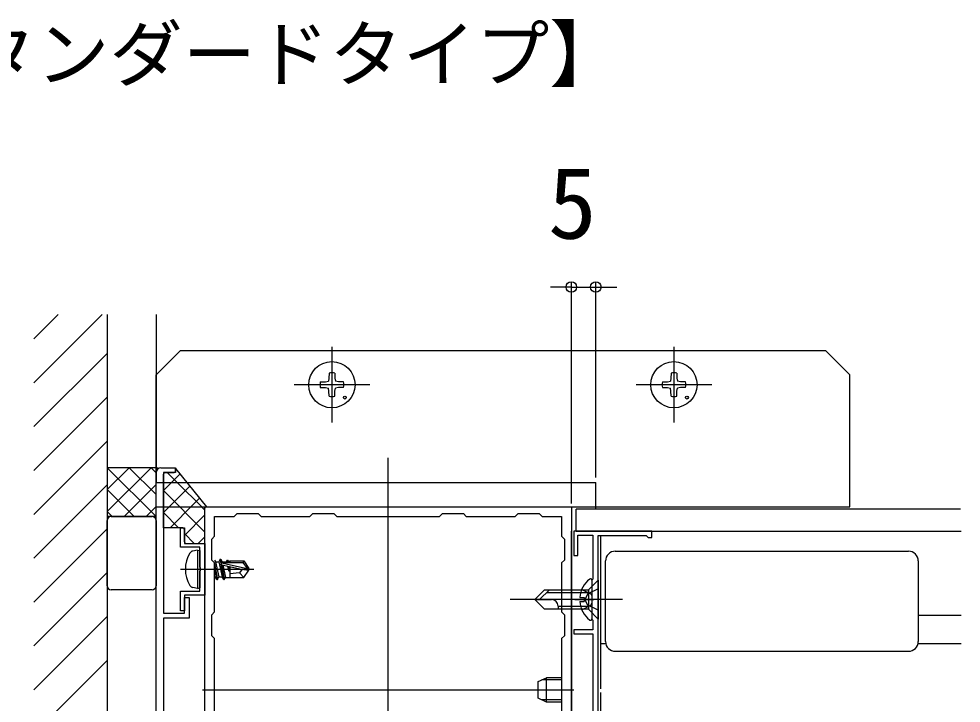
# Model space of a CAD drawing. Units: millimetres, scale not verified. Extents: x -875 to 875, y -1304 to 1297.
# Drawn here: x -763.1 to -570.2, y -966.9 to -826.8 of the extents above; entities that cross this region are included whole.
import ezdxf
from ezdxf.enums import TextEntityAlignment as Align

# ---------------------------------------------------------------- set-up
doc = ezdxf.new("R2010")
doc.units = ezdxf.units.MM
doc.header["$LTSCALE"] = 8
for name, color, linetype in [('0-2_USER1', 3, 'Continuous'), ('0-3_YKK_11', 7, 'Continuous'), ('0-4_YKK_12', 2, 'Continuous'), ('0-5_YKK_13', 4, 'Continuous'), ('0-7_YKK_D', 6, 'Continuous'), ('0-9_YSS_K', 3, 'Continuous')]:
    doc.layers.add(name, color=color, linetype=linetype)
doc.styles.add('ＭＳ ゴシック', font='')
doc.styles.get('ＭＳ ゴシック').set_extended_font_data('MS Gothic')

msp = doc.modelspace()

# ---------------------------------------------------------------- linework, layer by layer
at = {"layer": '0-3_YKK_11'}
msp.add_line((-735, -1067.8), (-735, -919.7), dxfattribs=at)
for points in [[(-734, -918.7), (-731, -918.7), (-731, -919.7), (-733.5, -919.7), (-733.5, -948.5), (-729.2, -948.5), (-729.2, -945.3), (-728.2, -945.3), (-728.2, -949.5), (-733.5, -949.5), (-733.5, -1001.7), (-726, -1001.7), (-726, -998.7), (-725, -998.7), (-725, -1001.7), (-709.15, -1001.7)], [(-723, -974.7), (-723, -953.7), (-723.6, -953.1), (-723.6, -948.8), (-723, -948.2), (-723, -938.2), (-723.6, -937.6), (-723.6, -933.3), (-723, -932.7), (-723, -928.7), (-719, -928.7), (-718.4, -928.1), (-714.1, -928.1), (-713.5, -928.7), (-703.5, -928.7), (-702.9, -928.1), (-698.6, -928.1), (-698, -928.7)], [(-698, -928.7), (-677, -928.7), (-676.4, -928.1), (-672.1, -928.1), (-671.5, -928.7), (-661.5, -928.7), (-660.9, -928.1), (-656.6, -928.1), (-656, -928.7), (-652, -928.7), (-652, -932.7), (-651.4, -933.3), (-651.4, -937.6), (-652, -938.2), (-652, -948.2), (-651.4, -948.8), (-651.4, -953.1), (-652, -953.7), (-652, -974.7)], [(-644.5, -982.7), (-644.5, -932.6), (-634.7, -932.6), (-634.5, -932.8), (-634.3, -933), (-633.5, -933), (-633.5, -931.7), (-649.5, -931.7), (-649.5, -936.7), (-648.7, -936.7), (-648.7, -932.5), (-645.6, -932.5), (-645.6, -941.5), (-645.8, -941.7), (-645.8, -949.7), (-645.6, -949.9), (-645.6, -951.9), (-649.5, -951.9), (-649.5, -952.7), (-645.6, -952.7), (-645.6, -983.5)]]:
    msp.add_lwpolyline(points, dxfattribs=at)
for points in [[(-725, -926.7), (-650, -926.7), (-650, -1001.7), (-725, -1001.7)], [(-725, -934.2), (-725, -944.8), (-729.2, -944.8), (-729.2, -948), (-730, -948), (-730, -944), (-726, -944), (-726, -939.958), (-725.88, -939.775), (-725.88, -939.225), (-726, -939.042), (-726, -935), (-730, -935), (-730, -931), (-729.2, -931), (-729.2, -934.2)]]:
    msp.add_lwpolyline(points, close=True, dxfattribs=at)
msp.add_arc((-734, -919.7), 1, 90.00001, 179.99999, dxfattribs=at)
at = {"layer": '0-4_YKK_12'}
for p, q in [((-735, -887.325), (-735, -921.7)), ((-699, -893.965), (-699, -909.435)), ((-629, -893.965), (-629, -909.435)), ((-691.265, -901.7), (-706.735, -901.7)), ((-621.265, -901.7), (-636.735, -901.7)), ((-687.5, -1011.7), (-687.5, -916.7)), ((-735, -921.7), (-645, -921.7)), ((-645, -927.2), (-645, -921.7)), ((-649, -931.7), (-649, -927.2)), ((-570.381, -927.2), (-649, -927.2)), ((-650, -1001.7), (-650, -931.7)), ((-649, -931.7), (-570.381, -931.7)), ((-644, -931.7), (-570.225, -931.7)), ((-579, -948.9), (-570.225, -948.9)), ((-644, -954.704), (-642.959, -954.704)), ((-579.041, -954.704), (-570.225, -954.704)), ((-725.5, -964.2), (-649.5, -964.2)), ((-644, -982.7), (-644, -964.7))]:
    msp.add_line(p, q, dxfattribs=at)
msp.add_lwpolyline([(-644, -964), (-644, -947.7), (-644, -932.6)], dxfattribs=at)
at = {"layer": '0-5_YKK_13'}
for p, q in [((-730, -894.7), (-735, -899.7)), ((-730, -894.7), (-598, -894.7)), ((-593, -899.7), (-598, -894.7)), ((-735, -926.7), (-735, -899.7)), ((-699.611, -900.362), (-699.73, -900.97)), ((-699.593, -899.323), (-699.611, -900.362)), ((-698.407, -899.323), (-698.389, -900.362)), ((-698.389, -900.362), (-698.27, -900.97)), ((-629.611, -900.362), (-629.73, -900.97)), ((-629.593, -899.323), (-629.611, -900.362)), ((-628.407, -899.323), (-628.389, -900.362)), ((-628.389, -900.362), (-628.27, -900.97)), ((-593, -926.7), (-593, -899.7)), ((-701.377, -901.107), (-700.338, -901.089)), ((-701.373, -902.293), (-700.338, -902.311)), ((-700.338, -901.089), (-699.73, -900.97)), ((-700.338, -902.311), (-699.73, -902.43)), ((-699.611, -903.038), (-699.73, -902.43)), ((-698.389, -903.038), (-698.27, -902.43)), ((-697.662, -901.089), (-698.27, -900.97)), ((-697.662, -902.311), (-698.27, -902.43)), ((-696.623, -901.107), (-697.662, -901.089)), ((-696.623, -902.293), (-697.662, -902.311)), ((-631.377, -901.107), (-630.338, -901.089)), ((-631.373, -902.293), (-630.338, -902.311)), ((-630.338, -901.089), (-629.73, -900.97)), ((-630.338, -902.311), (-629.73, -902.43)), ((-629.611, -903.038), (-629.73, -902.43)), ((-628.389, -903.038), (-628.27, -902.43)), ((-627.662, -901.089), (-628.27, -900.97)), ((-627.662, -902.311), (-628.27, -902.43)), ((-626.623, -901.107), (-627.662, -901.089)), ((-626.623, -902.293), (-627.662, -902.311)), ((-699.593, -904.077), (-699.611, -903.038)), ((-698.407, -904.077), (-698.389, -903.038)), ((-629.593, -904.077), (-629.611, -903.038)), ((-628.407, -904.077), (-628.389, -903.038)), ((-734.7, -918.7), (-745, -918.7)), ((-745, -923.19), (-740.51, -918.7)), ((-745, -927.68), (-736.02, -918.7)), ((-735, -928.7), (-745, -918.7)), ((-735, -924.21), (-740.51, -918.7)), ((-735, -919.72), (-736.02, -918.7)), ((-733.2, -919.7), (-731.3, -919.7)), ((-730, -922.397), (-732.697, -919.7)), ((-731, -918.897), (-724.7, -926.7)), ((-731, -919.4), (-731, -918.897)), ((-733.5, -923.387), (-730.111, -919.998)), ((-733.5, -931), (-733.5, -920)), ((-739.49, -928.7), (-745, -923.19)), ((-741.53, -928.7), (-735, -922.17)), ((-725, -931.887), (-733.5, -923.387)), ((-726.197, -926.2), (-730, -922.397)), ((-730, -924.377), (-728.105, -922.482)), ((-733.5, -927.877), (-730, -924.377)), ((-727.333, -926.2), (-726.099, -924.967)), ((-737.039, -928.7), (-735, -926.661)), ((-735, -926.7), (-593, -926.7)), ((-732.133, -931), (-727.333, -926.2)), ((-725, -927.397), (-726.197, -926.2)), ((-725, -934.2), (-725, -927)), ((-743.98, -928.7), (-745, -927.68)), ((-735, -928.7), (-745, -928.7)), ((-745, -942.9), (-745, -929.5)), ((-744.2, -928.7), (-735.8, -928.7)), ((-735, -929.5), (-735, -942.9)), ((-730.377, -931), (-733.5, -927.877)), ((-729.2, -932.557), (-725, -928.357)), ((-729.5, -931), (-733.5, -931)), ((-729.2, -933.9), (-729.2, -931.3)), ((-727.177, -934.2), (-729.2, -932.177)), ((-726.353, -934.2), (-725, -932.847)), ((-728.9, -934.2), (-725, -934.2)), ((-726.5, -935.588), (-727.475, -935.76)), ((-726.5, -935.588), (-726.5, -943.412)), ((-726.5, -935.588), (-726, -935.676)), ((-726, -935.676), (-726, -943.324)), ((-641, -935.8), (-581, -935.8)), ((-723, -938.3), (-722.45, -941.6)), ((-722.55, -941.6), (-723, -938.9)), ((-722.832, -937.95), (-722.168, -937.95)), ((-721.85, -937.4), (-722.168, -937.95)), ((-722.168, -937.95), (-721.468, -941.05)), ((-721.85, -937.4), (-721.75, -937.4)), ((-721.698, -938.314), (-721.85, -937.4)), ((-721.75, -937.4), (-721.432, -937.95)), ((-721.75, -937.4), (-721.622, -938.168)), ((-721.15, -941.6), (-721.673, -938.46)), ((-721.61, -938.157), (-716.362, -939.35)), ((-721.554, -938.574), (-721.05, -941.6)), ((-721.507, -938.59), (-717.506, -939.5)), ((-721.432, -937.95), (-721.403, -938.1)), ((-721.432, -937.95), (-720.652, -937.95)), ((-721.299, -938.638), (-720.808, -941.18)), ((-720.45, -937.6), (-720.652, -937.95)), ((-720.652, -937.95), (-720.606, -938.1)), ((-720.45, -937.6), (-720.35, -937.6)), ((-720.367, -938.1), (-720.45, -937.6)), ((-720.376, -938.848), (-720.083, -939.8)), ((-720.35, -937.6), (-720.223, -937.82)), ((-720.35, -937.6), (-720.267, -938.1)), ((-720.083, -939.8), (-720.237, -938.879)), ((-720.223, -937.82), (-719.9, -937.82)), ((-720.223, -937.82), (-720.189, -938.1)), ((-720.133, -938.903), (-719.983, -939.8)), ((-720.091, -938.912), (-719.983, -939.8)), ((-719.9, -937.8), (-717.045, -937.8)), ((-719.9, -937.8), (-719.9, -938.1)), ((-719.9, -938.956), (-719.9, -941.2)), ((-717.045, -937.8), (-717.205, -938.1)), ((-717.045, -937.8), (-716, -939.35)), ((-643, -937.8), (-643, -937.798)), ((-643, -954.3), (-643, -937.8)), ((-579, -937.8), (-579, -954.3)), ((-730, -939.5), (-715, -939.5)), ((-723, -941.05), (-722.868, -941.05)), ((-722.55, -941.6), (-722.868, -941.05)), ((-722.45, -941.6), (-722.132, -941.05)), ((-722.132, -941.05), (-721.468, -941.05)), ((-721.15, -941.6), (-721.468, -941.05)), ((-720.083, -939.8), (-719.983, -939.8)), ((-717.9, -940.2), (-717.045, -941.2)), ((-717.506, -939.5), (-716, -939.5)), ((-717.506, -939.5), (-716, -939.65)), ((-717.045, -941.2), (-716, -939.65)), ((-716.362, -939.35), (-716, -939.35)), ((-716, -939.65), (-716, -939.35)), ((-722.55, -941.6), (-722.45, -941.6)), ((-721.15, -941.6), (-721.05, -941.6)), ((-721.05, -941.6), (-720.808, -941.18)), ((-720.808, -941.18), (-719.9, -941.18)), ((-719.9, -941.2), (-717.045, -941.2)), ((-645.8, -941.724), (-645.8, -949.676)), ((-644.5, -941.7), (-644.5, -949.7)), ((-735.8, -943.7), (-744.2, -943.7)), ((-726.5, -943.412), (-727.475, -943.24)), ((-726.5, -943.412), (-726, -943.324)), ((-655.5, -943.7), (-657.5, -945.7)), ((-654.5, -943.7), (-656.5, -945.7)), ((-655.5, -943.7), (-646.5, -943.7)), ((-646.5, -944.3), (-655.1, -944.3)), ((-639.5, -945.7), (-662.5, -945.7)), ((-655.5, -947.7), (-657.5, -945.7)), ((-657.5, -945.7), (-654.033, -945.7)), ((-649.3, -945.7), (-645.4, -945.7)), ((-648.283, -946.125), (-647.4, -946.125)), ((-647.877, -947.775), (-646.012, -946.845)), ((-646.012, -946.845), (-645.8, -946.447)), ((-652.7, -947.033), (-652.7, -947.7)), ((-646.5, -947.1), (-652.7, -947.1)), ((-644.5, -949.7), (-646.5, -947.7)), ((-643, -954.301), (-643, -954.3)), ((-641, -956.3), (-581, -956.3)), ((-656.8, -962.5), (-655.1, -961.7)), ((-652, -962.133), (-656.02, -962.133)), ((-652, -961.7), (-655.1, -961.7)), ((-655.1, -966.7), (-655.1, -961.7)), ((-656.8, -965.9), (-656.8, -962.5)), ((-655.1, -966.7), (-656.8, -965.9)), ((-652, -966.267), (-656.02, -966.267)), ((-652, -966.7), (-655.1, -966.7))]:
    msp.add_line(p, q, dxfattribs=at)
for points in [[(-723, -937.66), (-722.832, -937.95), (-722.132, -941.05)], [(-721.452, -938.1), (-717.205, -938.1), (-716.362, -939.35)], [(-717.399, -939.5), (-717.9, -940.2), (-719.9, -940.4)], [(-644.5, -941.7), (-646.5, -943.7), (-646.5, -947.7)], [(-646.5, -943.7), (-646.5, -947.7), (-655.5, -947.7)], [(-647.877, -943.625), (-646.012, -944.555), (-645.8, -944.953)], [(-644.5, -943.5), (-646.653, -944.55), (-647.264, -945.7)], [(-648.283, -945.275), (-647.4, -945.275), (-647.4, -946.125)], [(-644.5, -947.9), (-646.653, -946.85), (-647.264, -945.7)]]:
    msp.add_lwpolyline(points, dxfattribs=at)
for centre, radius in [((-699, -901.7), 4.735), ((-629, -901.7), 4.735), ((-696.359, -904.341), 0.3), ((-626.359, -904.341), 0.3)]:
    msp.add_circle(centre, radius, dxfattribs=at)
for centre, radius, start, end in [((-699, -901.7), 2.45, 75.9892, 104.0108), ((-629, -901.7), 2.45, 75.9892, 104.0108), ((-699, -901.7), 2.45, 165.9892, 194.0108), ((-699, -901.7), 2.45, 345.9892, 14.0108), ((-629, -901.7), 2.45, 165.9892, 194.0108), ((-629, -901.7), 2.45, 345.9892, 14.0108), ((-699, -901.7), 2.45, 255.9892, 284.0108), ((-629, -901.7), 2.45, 255.9892, 284.0108), ((-733.2, -920), 0.3, 90, 180), ((-731.3, -919.4), 0.3, 270, 0), ((-724.7, -927), 0.3, 89.99997, 180), ((-744.2, -929.5), 0.8, 90, 180), ((-735.8, -929.5), 0.8, 360, 90), ((-729.5, -931.3), 0.3, 0, 90), ((-728.9, -933.9), 0.3, 180, 270), ((-722.5, -939.5), 6.5, 149.36409, 210.63591), ((-727.318, -936.646), 0.9, 100, 149.36409), ((-641, -937.8), 2, 90.03489, 179.96511), ((-581, -937.8), 2, 0.03489, 89.96511), ((-721.452, -938.348), 0.248, 90, 257.19096), ((-744.2, -942.9), 0.8, 180, 270), ((-735.8, -942.9), 0.8, 270, 0), ((-727.318, -942.354), 0.9, 210.63591, 260), ((-643, -945.7), 5.3, 127.71409, 175.40059), ((-646.074, -941.724), 0.274, 0, 127.71409), ((-654.033, -947.033), 1.333, 0, 90), ((-643, -945.7), 5.3, 184.59941, 232.28591), ((-646.074, -949.676), 0.274, 232.28591, 0), ((-641, -954.3), 2, 180.03489, 269.96511), ((-581, -954.3), 2, 270.03489, 359.96511)]:
    msp.add_arc(centre, radius, start, end, dxfattribs=at)
at = {"layer": '0-7_YKK_D'}
for p, q in [((-650, -926), (-650, -880.7)), ((-645, -920.7), (-645, -880.7)), ((-650, -881.7), (-654.3, -881.7)), ((-650, -881.7), (-645, -881.7)), ((-645, -881.7), (-640.7, -881.7))]:
    msp.add_line(p, q, dxfattribs=at)
for centre in [(-650, -881.7), (-645, -881.7)]:
    msp.add_circle(centre, 1.075, dxfattribs=at)
at = {"layer": '0-9_YSS_K'}
for p, q in [((-760, -892.328), (-754.997, -887.325)), ((-760, -901.308), (-746.017, -887.325)), ((-745, -887.325), (-745, -1085.545)), ((-760, -910.288), (-745, -895.288)), ((-760, -919.268), (-745, -904.268)), ((-760, -928.249), (-745, -913.249)), ((-760, -937.229), (-745, -922.229)), ((-760, -946.209), (-745, -931.209)), ((-760, -955.19), (-745, -940.19)), ((-760, -964.17), (-745, -949.17)), ((-760, -973.15), (-745, -958.15))]:
    msp.add_line(p, q, dxfattribs=at)

# ---------------------------------------------------------------- texts
at = {"layer": '0-2_USER1', "style": 'ＭＳ ゴシック'}
msp.add_text('【スタンダードタイプ】', height=11, dxfattribs=at).set_placement((-804.557, -842.78), align=Align.BOTTOM_LEFT)
at = {"layer": '0-7_YKK_D', "style": 'ＭＳ ゴシック'}
msp.add_text('5', height=14.66, dxfattribs=at).set_placement((-654.773, -876.2), align=Align.BOTTOM_LEFT)

doc.saveas('drawing.dxf')
